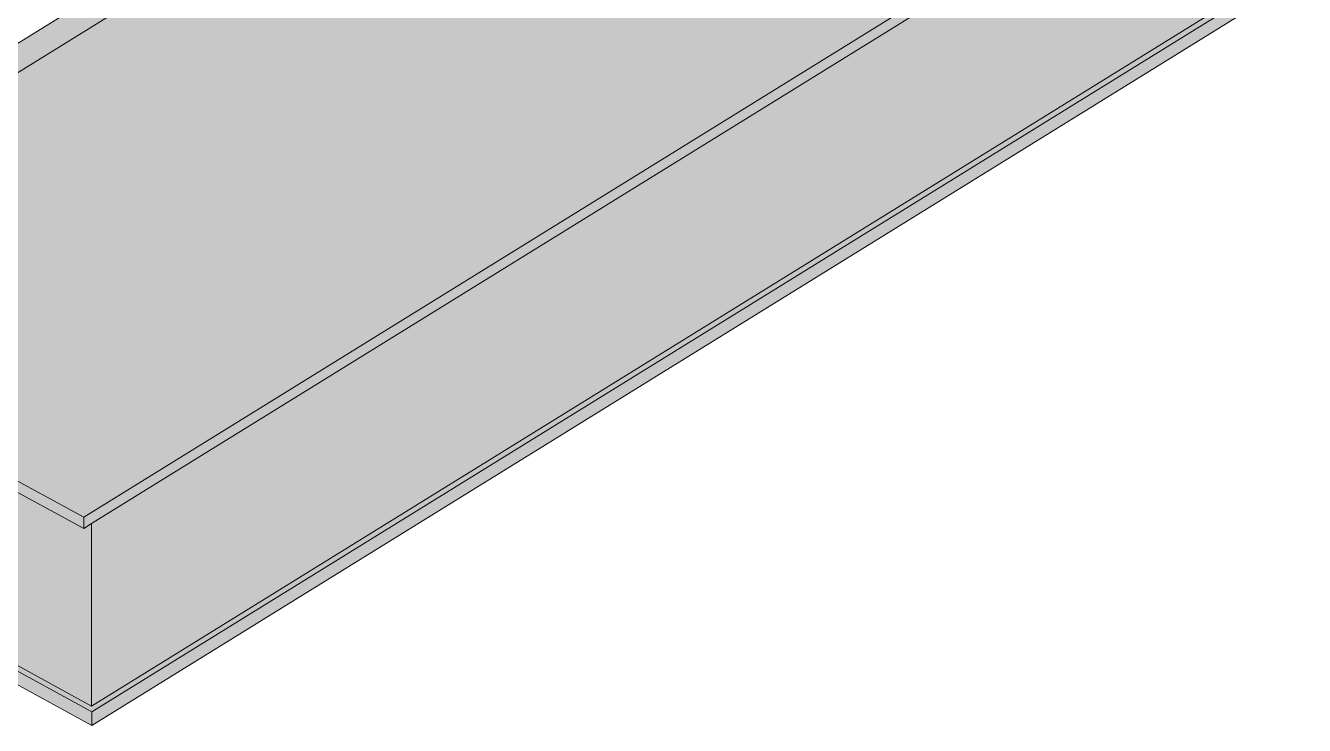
# Model space of a CAD drawing. Header units: inches. Extents: x -6914 to -1312, y -6607 to 4236.
# Drawn here: x -2295 to -1370, y 2719 to 3225 of the extents above; entities that cross this region are included whole.
import ezdxf

# ---------------------------------------------------------------- set-up
doc = ezdxf.new("R2010")
doc.units = ezdxf.units.IN
doc.header["$MEASUREMENT"] = 0
for name, color, linetype, lineweight in [('A-ROOF', 132, 'Continuous', 9), ('A-WALL', 113, 'Continuous', 9), ('S-FNDN', 32, 'Continuous', 9)]:
    doc.layers.add(name, color=color, linetype=linetype, lineweight=lineweight)

msp = doc.modelspace()

# ---------------------------------------------------------------- hatches: boundary and pattern name
at = {"layer": 'A-ROOF'}
for color, points in [(256, [(-2434.57, 3108.39), (-1679.05, 3575.82), (-1697.28, 3585.76), (-2431.26, 3131.66), (-2431.26, 3125.72), (-2436.74, 3122.33), (-2441.84, 3125.11), (-2452.79, 3118.34), (-2440.58, 3111.67)]), (7, [(-2252.86, 2869.75), (-1377.54, 3411.29), (-1679.05, 3575.82), (-2434.57, 3108.39), (-2316.93, 3044.2), (-2436.74, 2970.09), (-2302.02, 2896.58)]), (7, [(-2252.86, 2861.61), (-1377.54, 3403.16), (-1377.54, 3411.29), (-2252.86, 2869.75), (-2252.86, 2865.16)]), (254, [(-2252.86, 2861.61), (-2252.86, 2869.75), (-2436.74, 2970.09), (-2436.74, 2961.95), (-2267.78, 2869.75)])]:
    msp.add_hatch(color=color, dxfattribs=at).paths.add_polyline_path(points, flags=0)
at = {"layer": 'A-WALL'}
for color, points in [(254, [(-2241.91, 2736.54), (-1382.76, 3268.08), (-1382.76, 3399.93), (-2241.91, 2868.39), (-2241.91, 2736.67)]), (254, [(-2247.13, 2733.31), (-2247.13, 2865.16), (-2252.86, 2861.61), (-2431, 2958.82), (-2431, 2833.64), (-2247.7, 2733.62)]), (7, [(-2247.13, 2733.31), (-2241.91, 2736.54), (-2241.91, 2868.39), (-2247.13, 2865.16), (-2247.13, 2736.54)])]:
    msp.add_hatch(color=color, dxfattribs=at).paths.add_polyline_path(points, flags=0)
at = {"layer": 'S-FNDN'}
for color, points in [(254, [(-2234.57, 2736.67), (-1382.53, 3263.82), (-1386.31, 3265.88), (-2238.36, 2738.74)]), (7, [(-2234.57, 2726.91), (-1382.53, 3254.05), (-1382.53, 3263.82), (-2234.57, 2736.67), (-2234.57, 2736.54)]), (254, [(-2246.9, 2729.05), (-2234.57, 2736.67), (-2238.36, 2738.74), (-2247.13, 2733.31), (-2431, 2833.64), (-2431, 2838.05), (-2438.34, 2833.51), (-2247.13, 2729.18)]), (7, [(-2246.9, 2719.28), (-2246.9, 2729.05), (-2438.34, 2833.51), (-2438.34, 2823.74), (-2247.13, 2719.41)]), (7, [(-2246.9, 2719.28), (-2234.57, 2726.91), (-2234.57, 2736.67), (-2246.9, 2729.05), (-2246.9, 2726.91)])]:
    msp.add_hatch(color=color, dxfattribs=at).paths.add_polyline_path(points, flags=0)

# ---------------------------------------------------------------- linework, layer by layer
at = {"layer": 'A-ROOF'}
for p, q in [((-1697.28, 3585.76), (-2431.26, 3131.66)), ((-2434.57, 3108.39), (-1679.05, 3575.82)), ((-2252.86, 2869.75), (-1377.54, 3411.29)), ((-2252.86, 2869.75), (-2436.74, 2970.09)), ((-2436.74, 2961.95), (-2252.86, 2861.61)), ((-2252.86, 2861.61), (-2252.86, 2869.75)), ((-2247.13, 2865.16), (-2252.86, 2861.61))]:
    msp.add_line(p, q, dxfattribs=at)
at = {"layer": 'A-WALL'}
for p, q in [((-1377.54, 3403.16), (-2247.13, 2865.16)), ((-2247.13, 2733.31), (-1377.54, 3271.31)), ((-2247.13, 2733.31), (-2247.13, 2865.16)), ((-2431, 2833.64), (-2247.13, 2733.31))]:
    msp.add_line(p, q, dxfattribs=at)
at = {"layer": 'S-FNDN'}
for p, q in [((-2246.9, 2729.05), (-1370.21, 3271.44)), ((-1370.21, 3261.67), (-2246.9, 2719.28)), ((-2438.34, 2833.51), (-2246.9, 2729.05)), ((-2246.9, 2719.28), (-2438.34, 2823.74)), ((-2246.9, 2719.28), (-2246.9, 2729.05))]:
    msp.add_line(p, q, dxfattribs=at)

doc.saveas('drawing.dxf')
